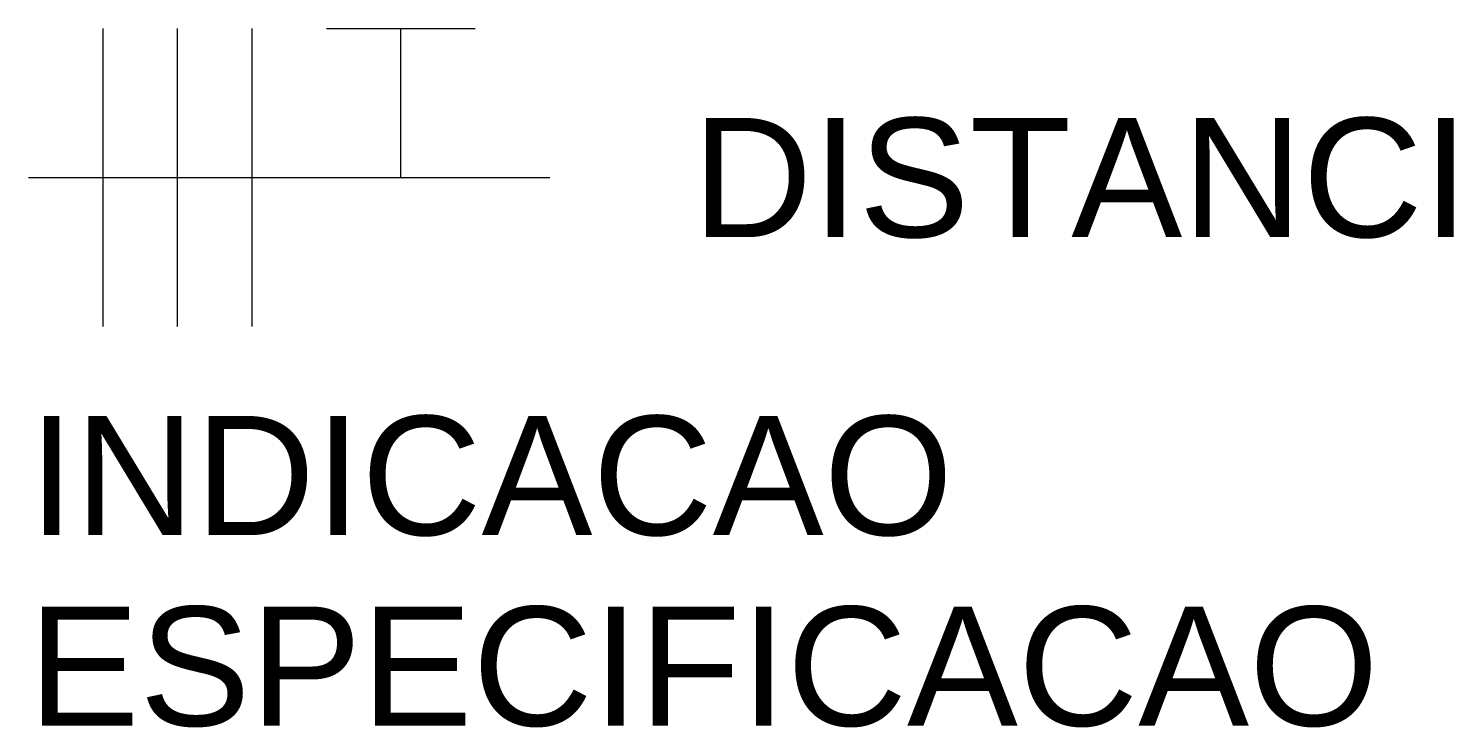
# Model space of a CAD drawing. Header units: millimetres. Extents: x 1877.2 to 1901.1, y 1599.2 to 1610.9.
import ezdxf
from ezdxf.enums import TextEntityAlignment as Align

# ---------------------------------------------------------------- set-up
doc = ezdxf.new("R2010")
doc.units = ezdxf.units.MM
doc.header["$LTSCALE"] = 0.25
doc.linetypes.add('ACAD_ISO03W100', pattern=[30, 12, -18])
doc.linetypes.add('CONTINU', pattern=[0])
doc.layers.add('texto', color=2, linetype='ACAD_ISO03W100')
doc.styles.get("Standard").update_dxf_attribs({"font": 'arial.ttf'})

msp = doc.modelspace()

# ---------------------------------------------------------------- linework, layer by layer
at = {"layer": 'texto', "linetype": 'CONTINU'}
for p, q in [((1878.443, 1610.913), (1878.443, 1605.913)), ((1879.693, 1605.913), (1879.693, 1610.913)), ((1880.943, 1610.913), (1880.943, 1605.913)), ((1882.193, 1610.913), (1884.693, 1610.913)), ((1883.443, 1608.413), (1883.443, 1610.913))]:
    msp.add_line(p, q, dxfattribs=at)
at = {"layer": 'texto', "linetype": 'Continuous'}
msp.add_line((1877.193, 1608.413), (1885.943, 1608.413), dxfattribs=at)

# ---------------------------------------------------------------- texts
at = {"layer": 'texto', "linetype": 'CONTINU'}
for tag, text, p in [('DISTANCI', '100', (1888.335, 1608.413)), ('INDICACAO', '3#35(35)T16', (1877.193, 1603.413)), ('ESPECIFICACAO', '3xPVC Ø1"', (1877.193, 1600.213))]:
    msp.add_attdef(tag, text=text, height=2, dxfattribs=at).set_placement(p, align=Align.MIDDLE_LEFT)

doc.saveas('drawing.dxf')
